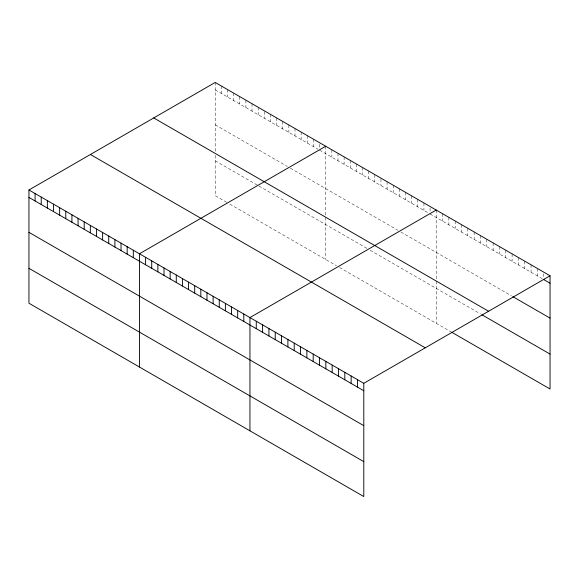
<?xml version="1.0" encoding="UTF-8"?>
<svg xmlns="http://www.w3.org/2000/svg" width="579" height="579" viewBox="0 0 579 579"><rect width="100%" height="100%" fill="white"/><g stroke="black" fill="none" stroke-linecap="round" stroke-linejoin="round"><path stroke-width="0.43" stroke-dasharray="2.9 2.17" d="M215.207 82.45L215.207 151.785M215.207 89.89L318.03 149.259M319.565 150.142L428.532 213.058M430.067 213.941L542.32 278.752M215.207 124.811L287.336 166.448M290.405 168.221L397.838 230.247M400.907 232.02L511.402 295.811M215.207 160.781L258.176 185.591M258.943 186.033L367.144 248.5M370.213 250.273L480.476 313.934M226.715 202.339L215.207 195.695L215.207 153.587M229.783 204.112L336.45 265.689M339.518 267.462L450.961 331.803M543.724 273.773L543.724 277.906M537.399 268.468L537.399 275.908M531.073 264.82L531.073 272.26M524.748 261.165L524.748 268.605M518.429 257.517L518.429 264.958M512.104 253.863L512.104 261.303M505.778 250.215L505.778 257.655M499.453 246.56L499.453 254M493.127 242.905L493.127 250.345M486.801 239.257L486.801 246.697M480.476 235.602L480.476 243.042M474.15 231.955L474.15 239.395M467.825 228.3L467.825 235.74M461.499 224.652L461.499 232.092M455.181 220.997L455.181 228.437M448.855 217.349L448.855 224.79M442.53 213.694L442.53 221.135M436.204 210.047L436.204 279.375M436.204 281.177L436.204 323.285M430.067 208.151L430.067 212.283M423.929 202.954L423.929 210.394M417.785 199.415L417.785 206.855M411.647 195.868L411.647 203.309M405.51 192.322L405.51 199.762M399.372 188.776L399.372 196.216M393.235 185.237L393.235 192.677M387.09 181.69L387.09 189.13M380.953 178.976L380.953 185.584M374.816 174.605L374.816 182.045M368.678 171.058L368.678 178.498M362.541 167.512L362.541 174.952M356.396 163.973L356.396 171.413M350.259 160.426L350.259 167.867M344.121 156.88L344.121 164.32M337.984 153.334L337.984 160.774M331.847 149.795L331.847 157.235M325.702 146.248L325.702 215.583M325.702 217.378L325.702 259.486M319.565 144.359L319.565 148.492M313.427 139.163L313.427 146.603M307.29 135.616L307.29 143.056M301.152 132.07L301.152 139.51M295.008 128.531L295.008 135.971M288.87 124.984L288.87 132.425M282.733 121.438L282.733 128.878M276.596 117.892L276.596 125.332M270.458 114.353L270.458 121.793M264.321 111.631L264.321 118.246M258.176 107.26L258.176 114.7M252.039 103.721L252.039 111.161M245.901 100.174L245.901 107.614M239.764 96.628L239.764 104.068M233.627 93.089L233.627 100.529M227.482 89.542L227.482 96.983M221.344 85.996L221.344 93.436"/><path stroke-width="0.87" d="M28.95 189.984L363.793 383.305L363.793 496.55L28.95 303.23L28.95 189.984L215.207 82.45L550.05 275.77L550.05 389.016L451.663 332.208M325.702 146.248L139.445 253.783L139.445 367.021M436.204 210.047L249.947 317.582L249.947 430.819M363.793 383.305L550.05 275.77M543.724 279.563L550.05 283.211M512.806 296.622L550.05 318.124M153.739 117.942L488.582 311.256M481.88 314.744L550.05 354.102M90.418 154.499L425.261 347.82M28.95 197.425L363.793 390.745M28.95 232.338L363.793 425.659M28.95 268.316L363.793 461.637M357.467 379.658L357.467 387.098M351.142 376.003L351.142 383.443M344.816 372.355L344.816 379.795M338.491 368.7L338.491 376.14M332.172 365.052L332.172 372.492M325.847 361.397L325.847 368.837M319.521 357.742L319.521 365.19M313.196 354.095L313.196 361.535M306.87 350.44L306.87 357.88M300.544 346.792L300.544 354.232M294.219 343.137L294.219 350.577M287.893 339.489L287.893 346.93M281.568 335.834L281.568 343.275M275.242 332.187L275.242 339.627M268.924 328.532L268.924 335.972M262.598 324.884L262.598 332.324M256.273 321.229L256.273 328.669M243.81 314.035L243.81 321.475M237.672 310.489L237.672 317.929M231.528 306.942L231.528 314.39M225.39 303.403L225.39 310.843M219.253 299.857L219.253 307.297M213.115 296.31L213.115 303.751M206.978 292.771L206.978 300.212M200.833 289.225L200.833 296.665M194.696 285.679L194.696 293.119M188.559 282.139L188.559 289.58M182.421 278.593L182.421 286.033M176.284 275.047L176.284 282.487M170.139 271.5L170.139 278.948M164.002 267.961L164.002 275.401M157.864 264.415L157.864 271.855M151.727 260.868L151.727 268.309M145.59 257.329L145.59 264.769M133.308 250.237L133.308 257.677M127.17 246.697L127.17 254.138M121.033 243.151L121.033 250.591M114.895 239.605L114.895 247.045M108.751 236.058L108.751 243.506M102.613 232.519L102.613 239.959M96.476 228.973L96.476 236.413M90.338 225.426L90.338 232.867M84.201 221.887L84.201 229.327M78.064 218.341L78.064 225.781M71.919 214.795L71.919 222.235M65.782 211.255L65.782 218.696M59.644 207.709L59.644 215.149M53.507 204.163L53.507 211.603M47.369 200.616L47.369 208.064M41.225 197.077L41.225 204.517M35.087 193.531L35.087 200.971"/></g></svg>
